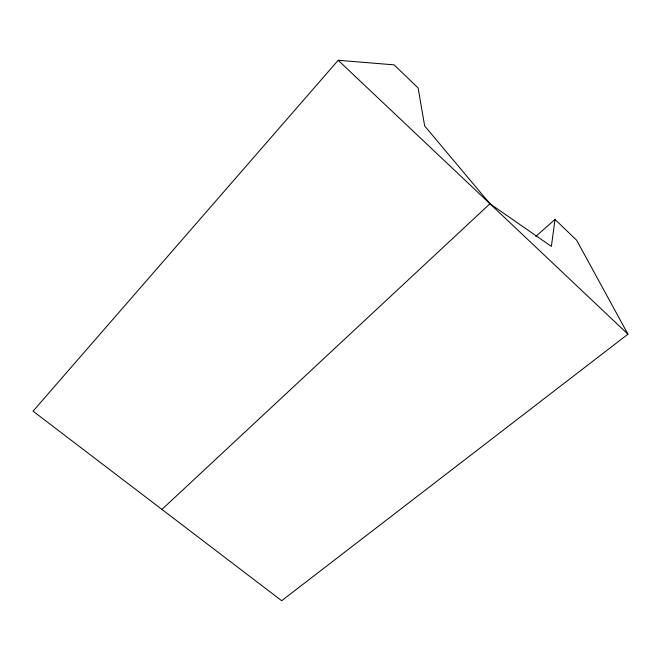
<?xml version="1.0" encoding="UTF-8"?>
<svg xmlns="http://www.w3.org/2000/svg" width="661" height="661" viewBox="0 0 661 661"><rect width="100%" height="100%" fill="white"/><g stroke="black" fill="none" stroke-linecap="round" stroke-linejoin="round"><path stroke-width="0.99" d="M555.009 219.452L551.373 246.396L489.958 203.745L424.668 125.978L418.124 87.954L394.08 64.852L338.192 60.291L33.05 411.159L281.669 600.709L627.95 334.185L576.656 240.249L555.009 219.452L535.749 236.431M161.937 509.424L489.958 203.745M338.192 60.291L627.95 334.185"/></g></svg>
